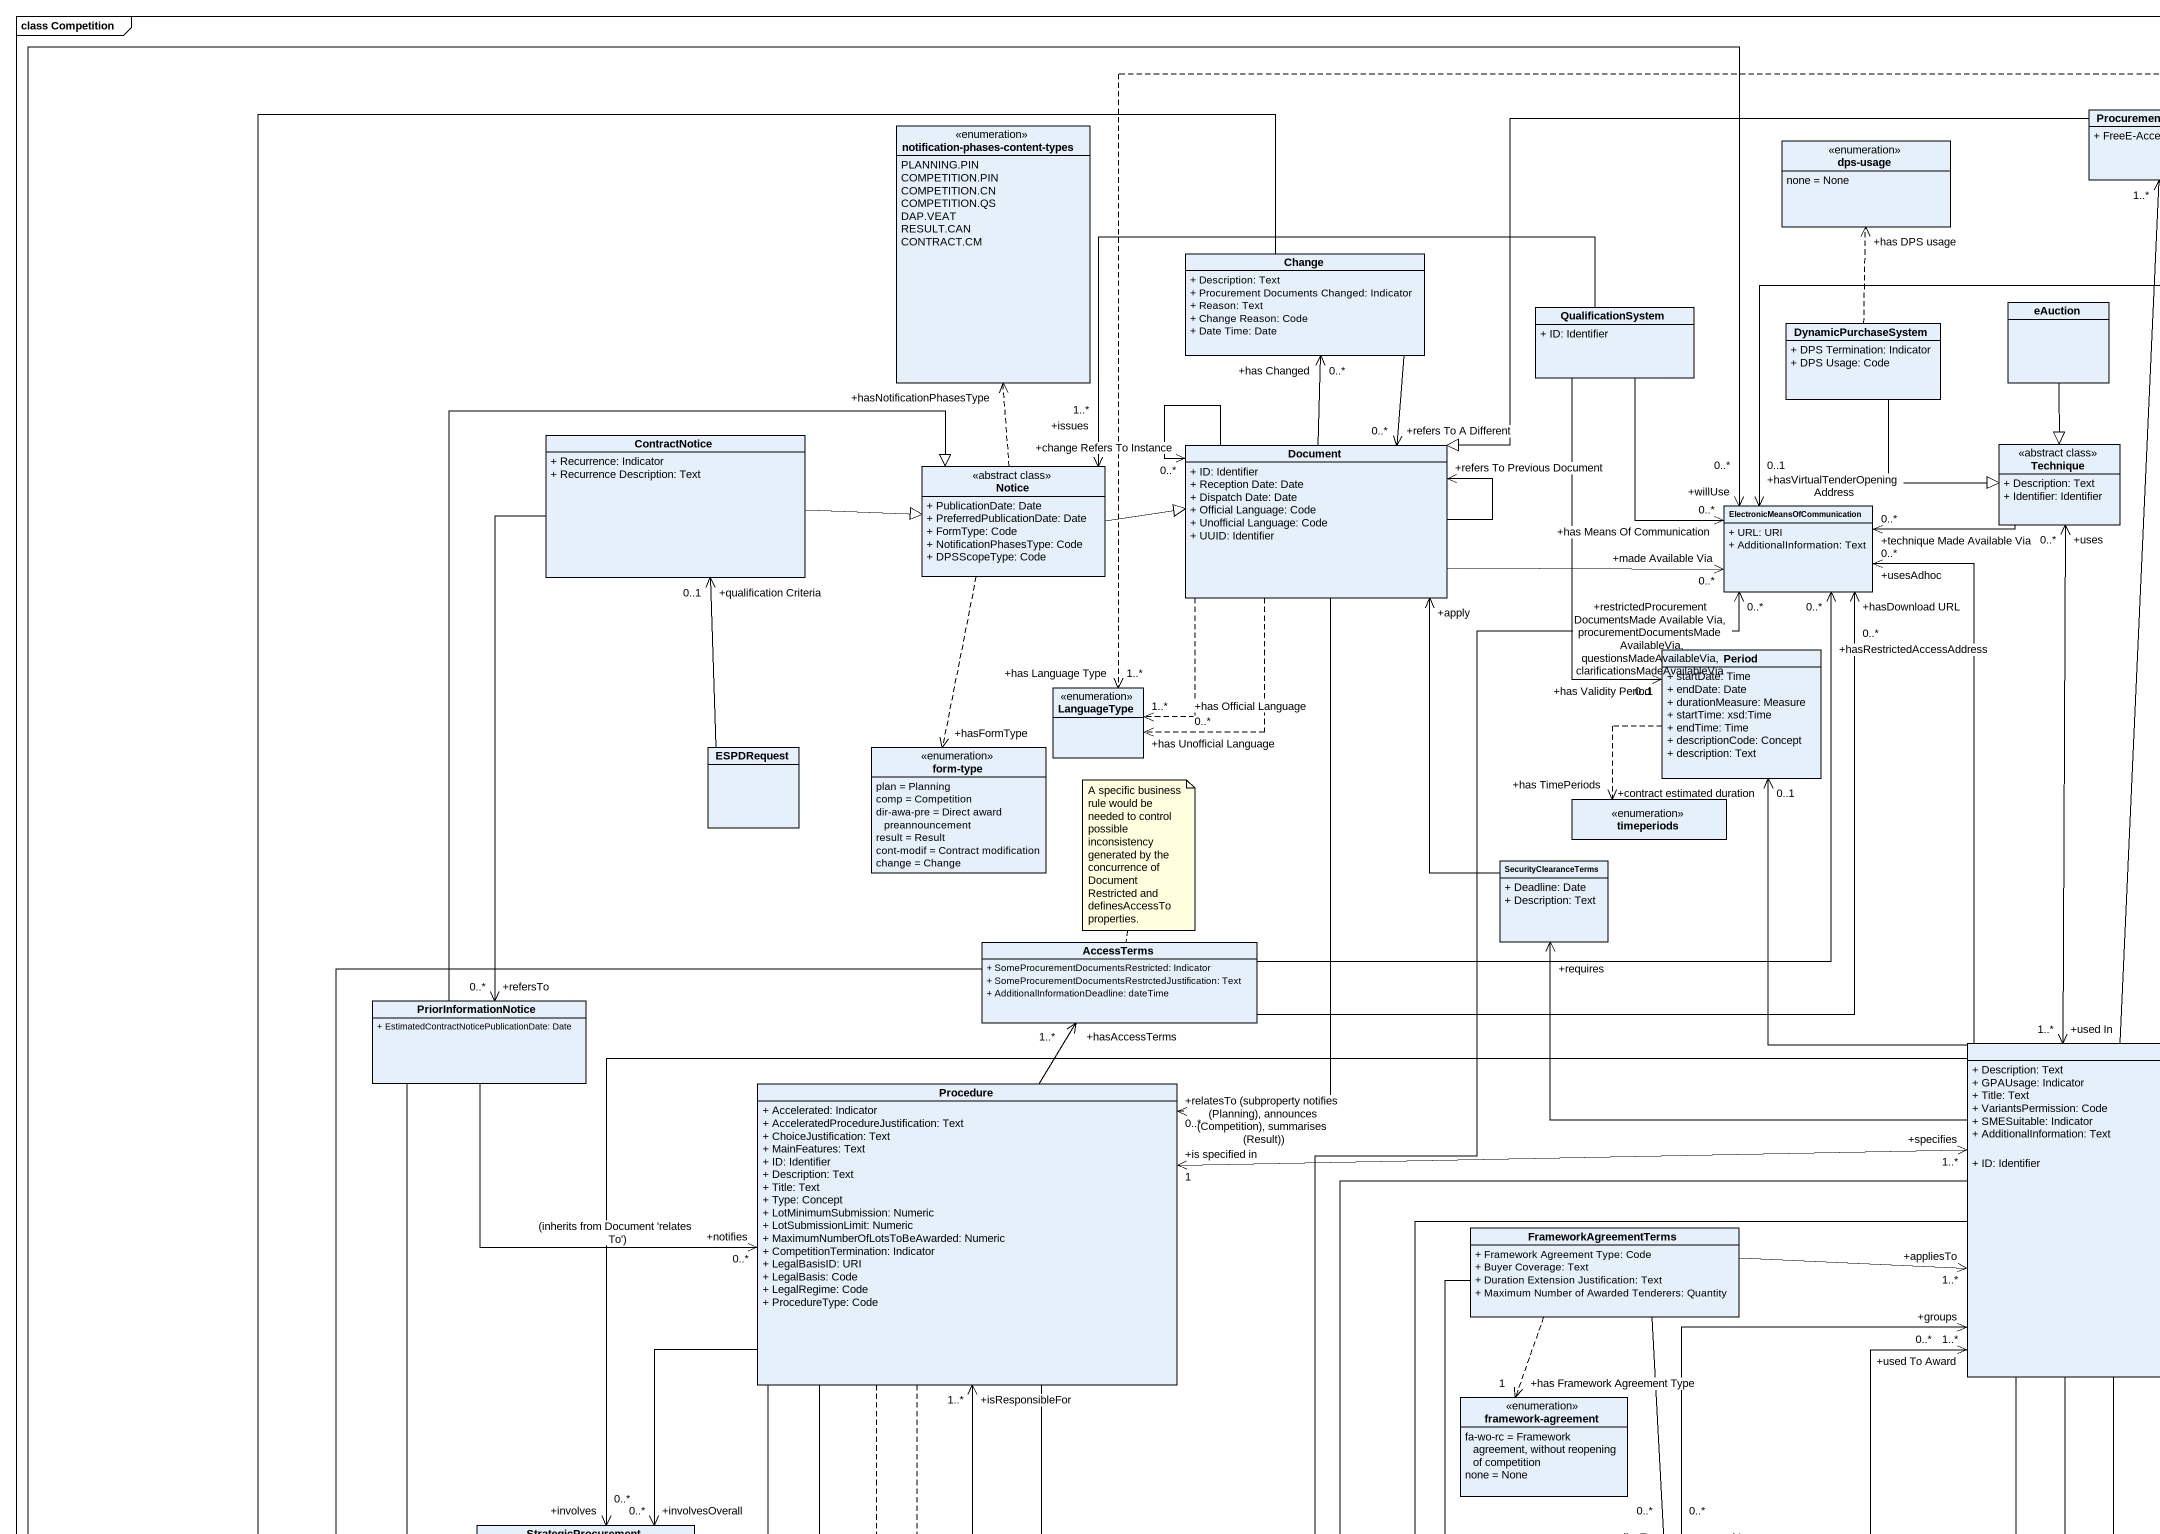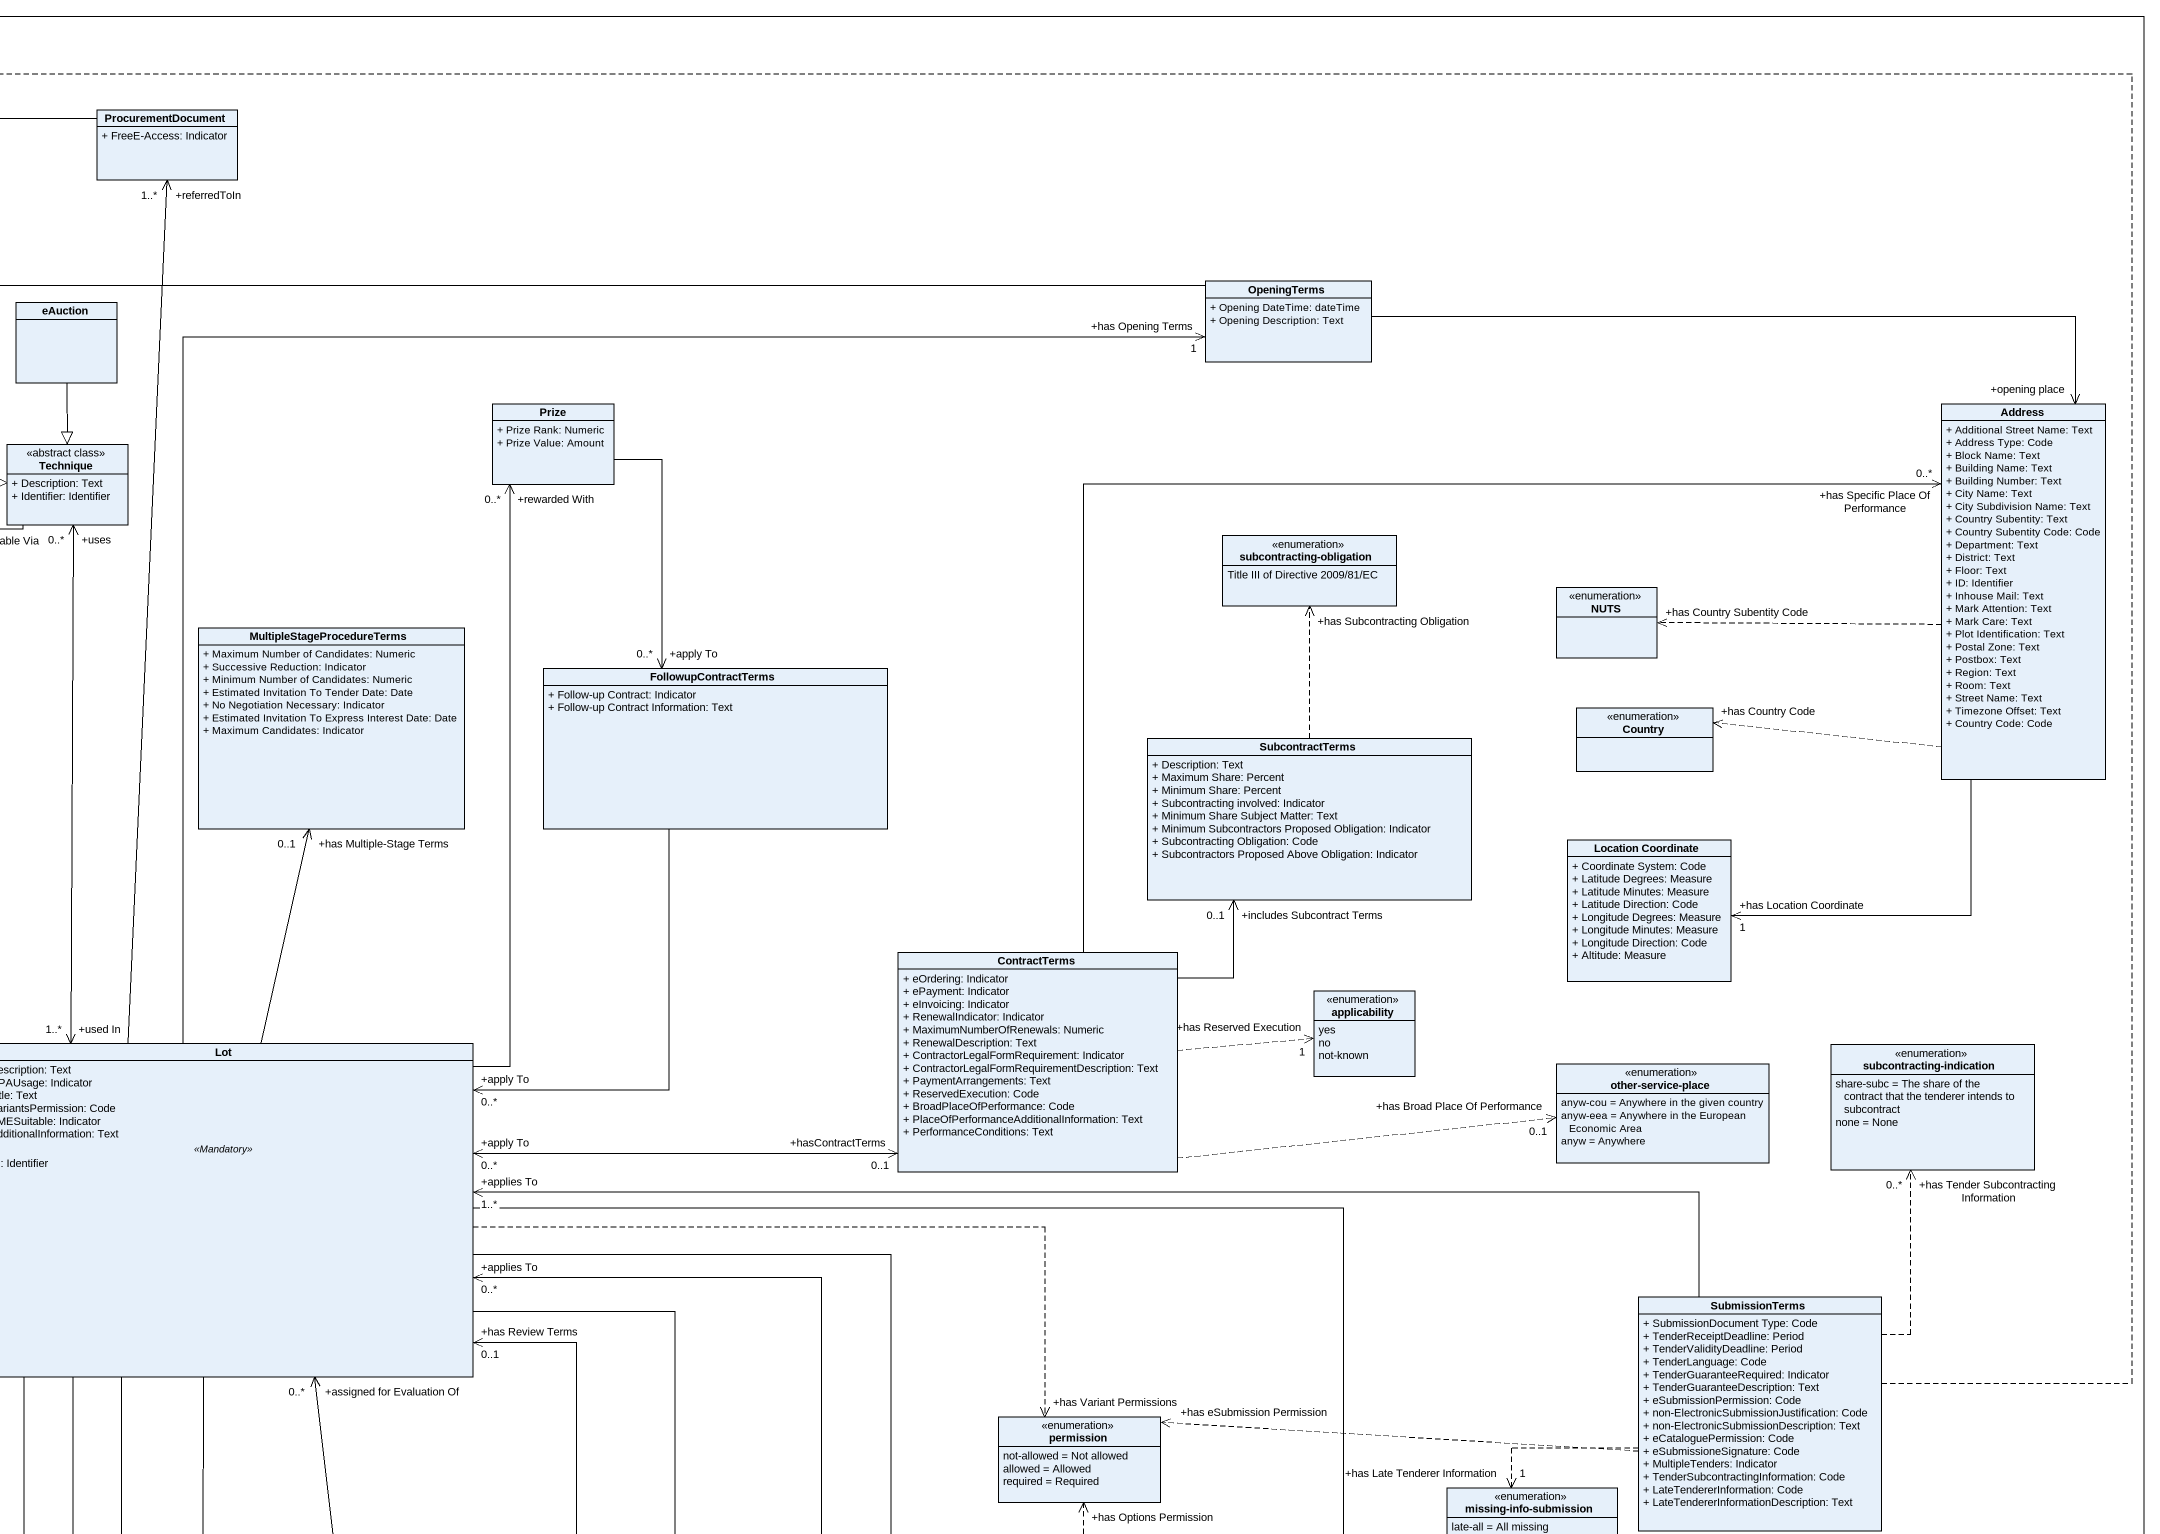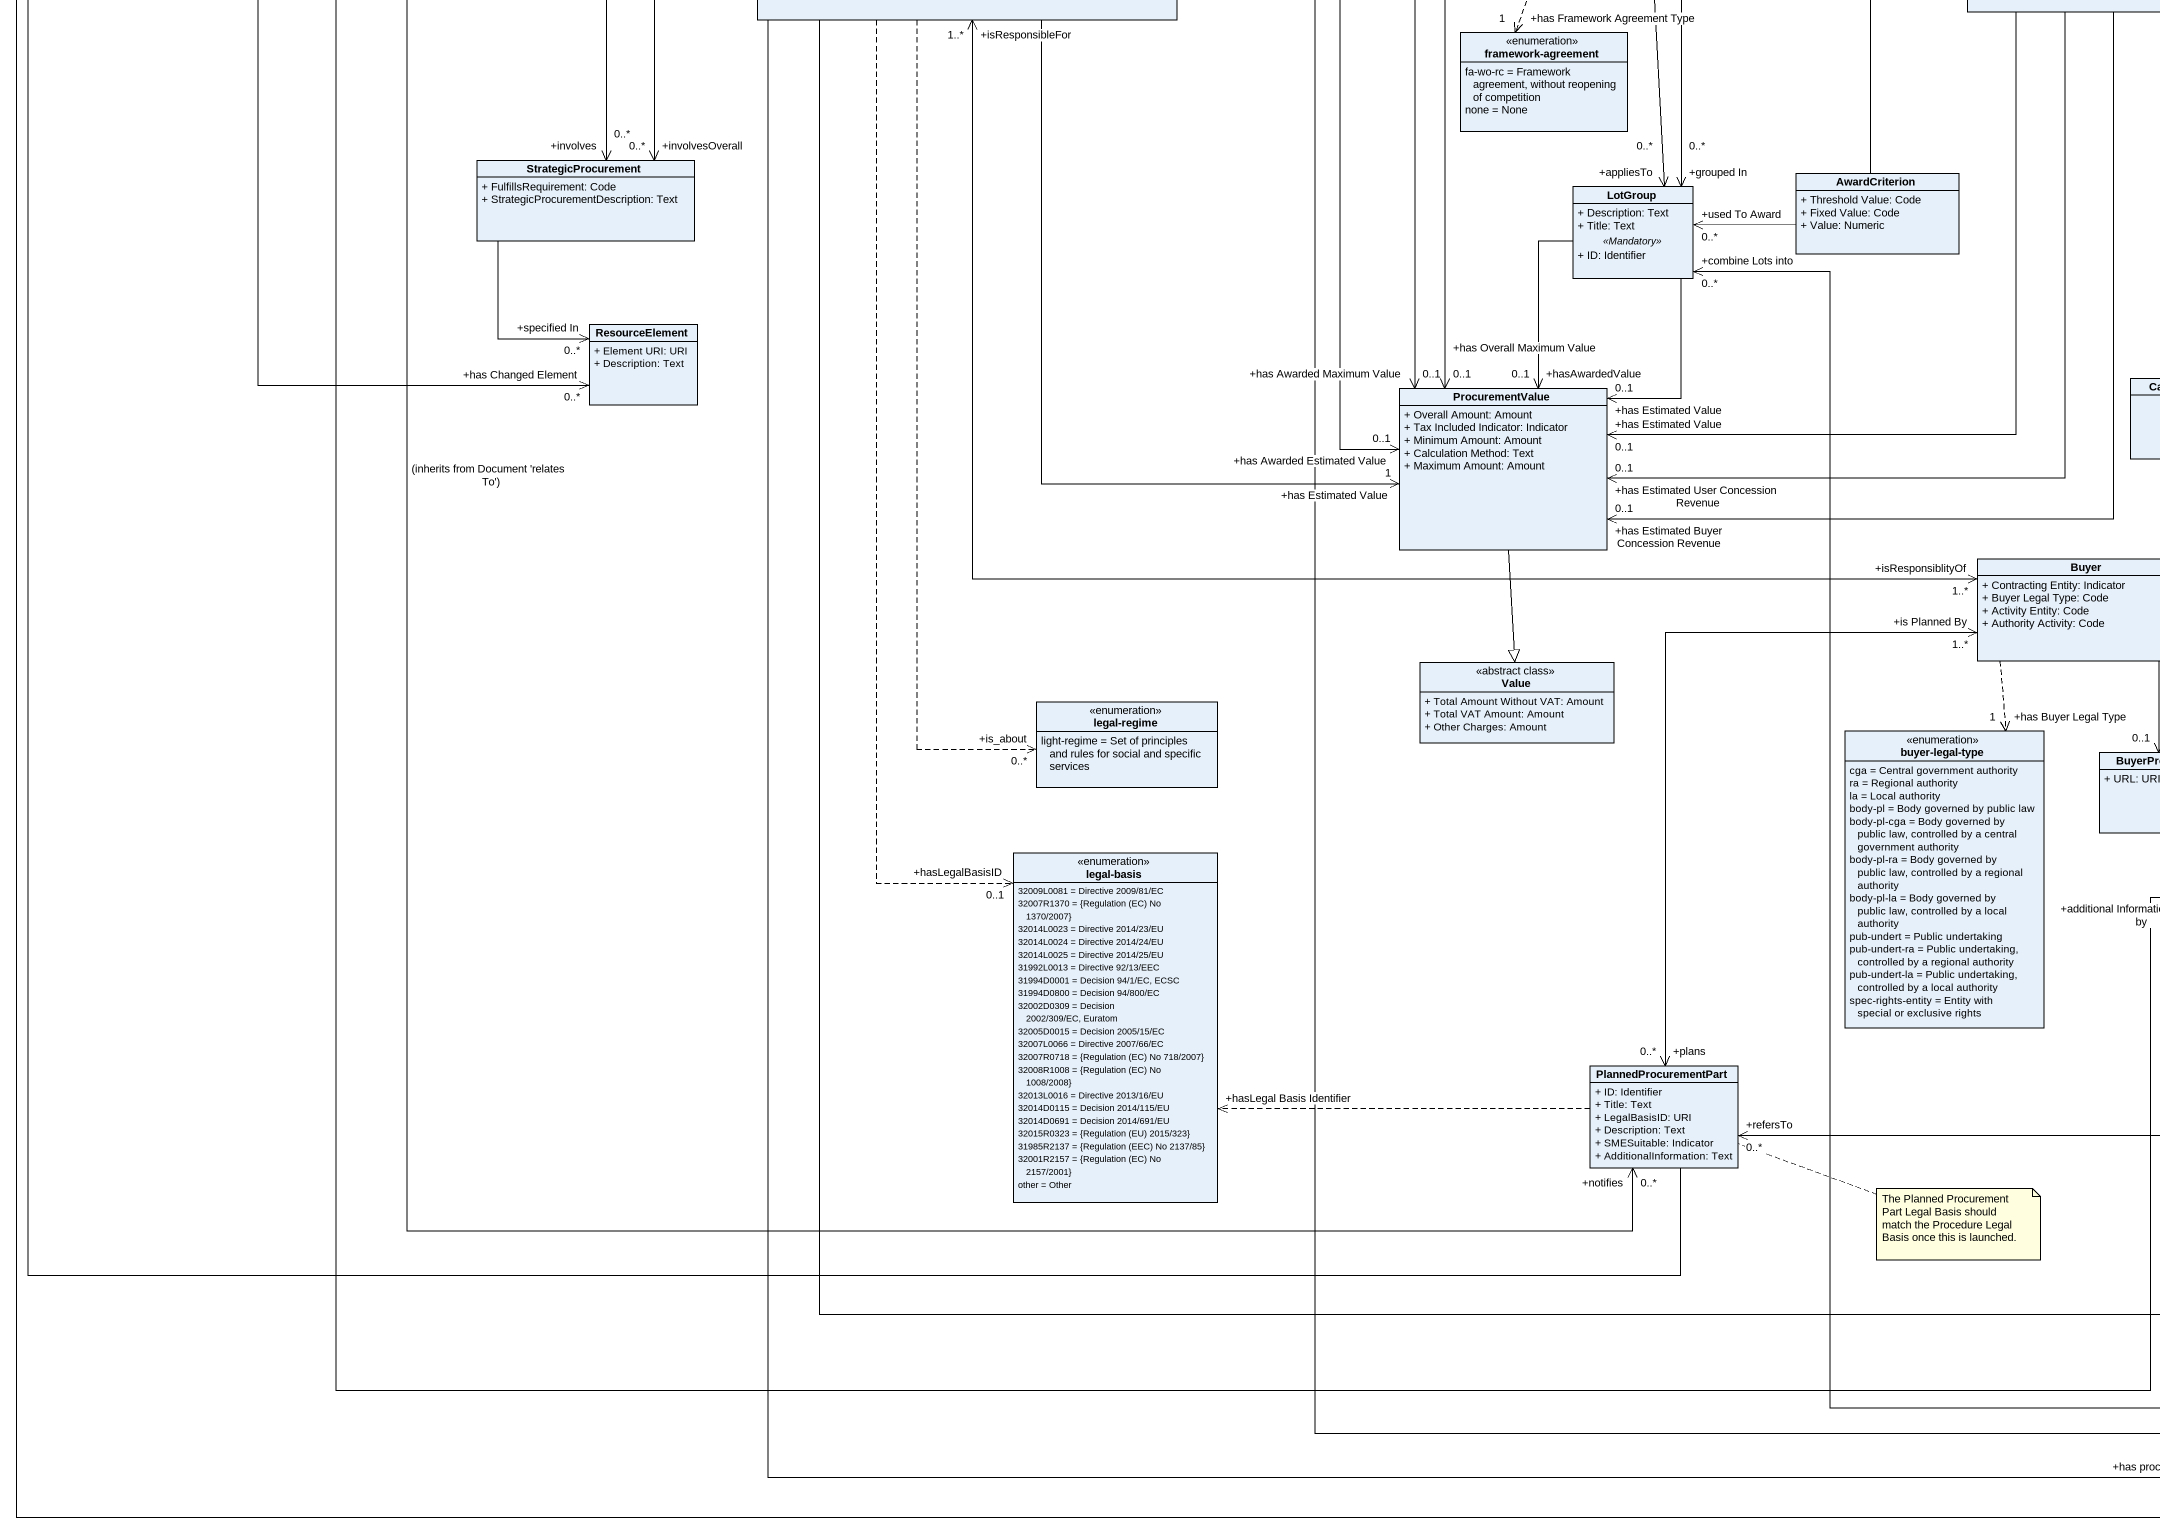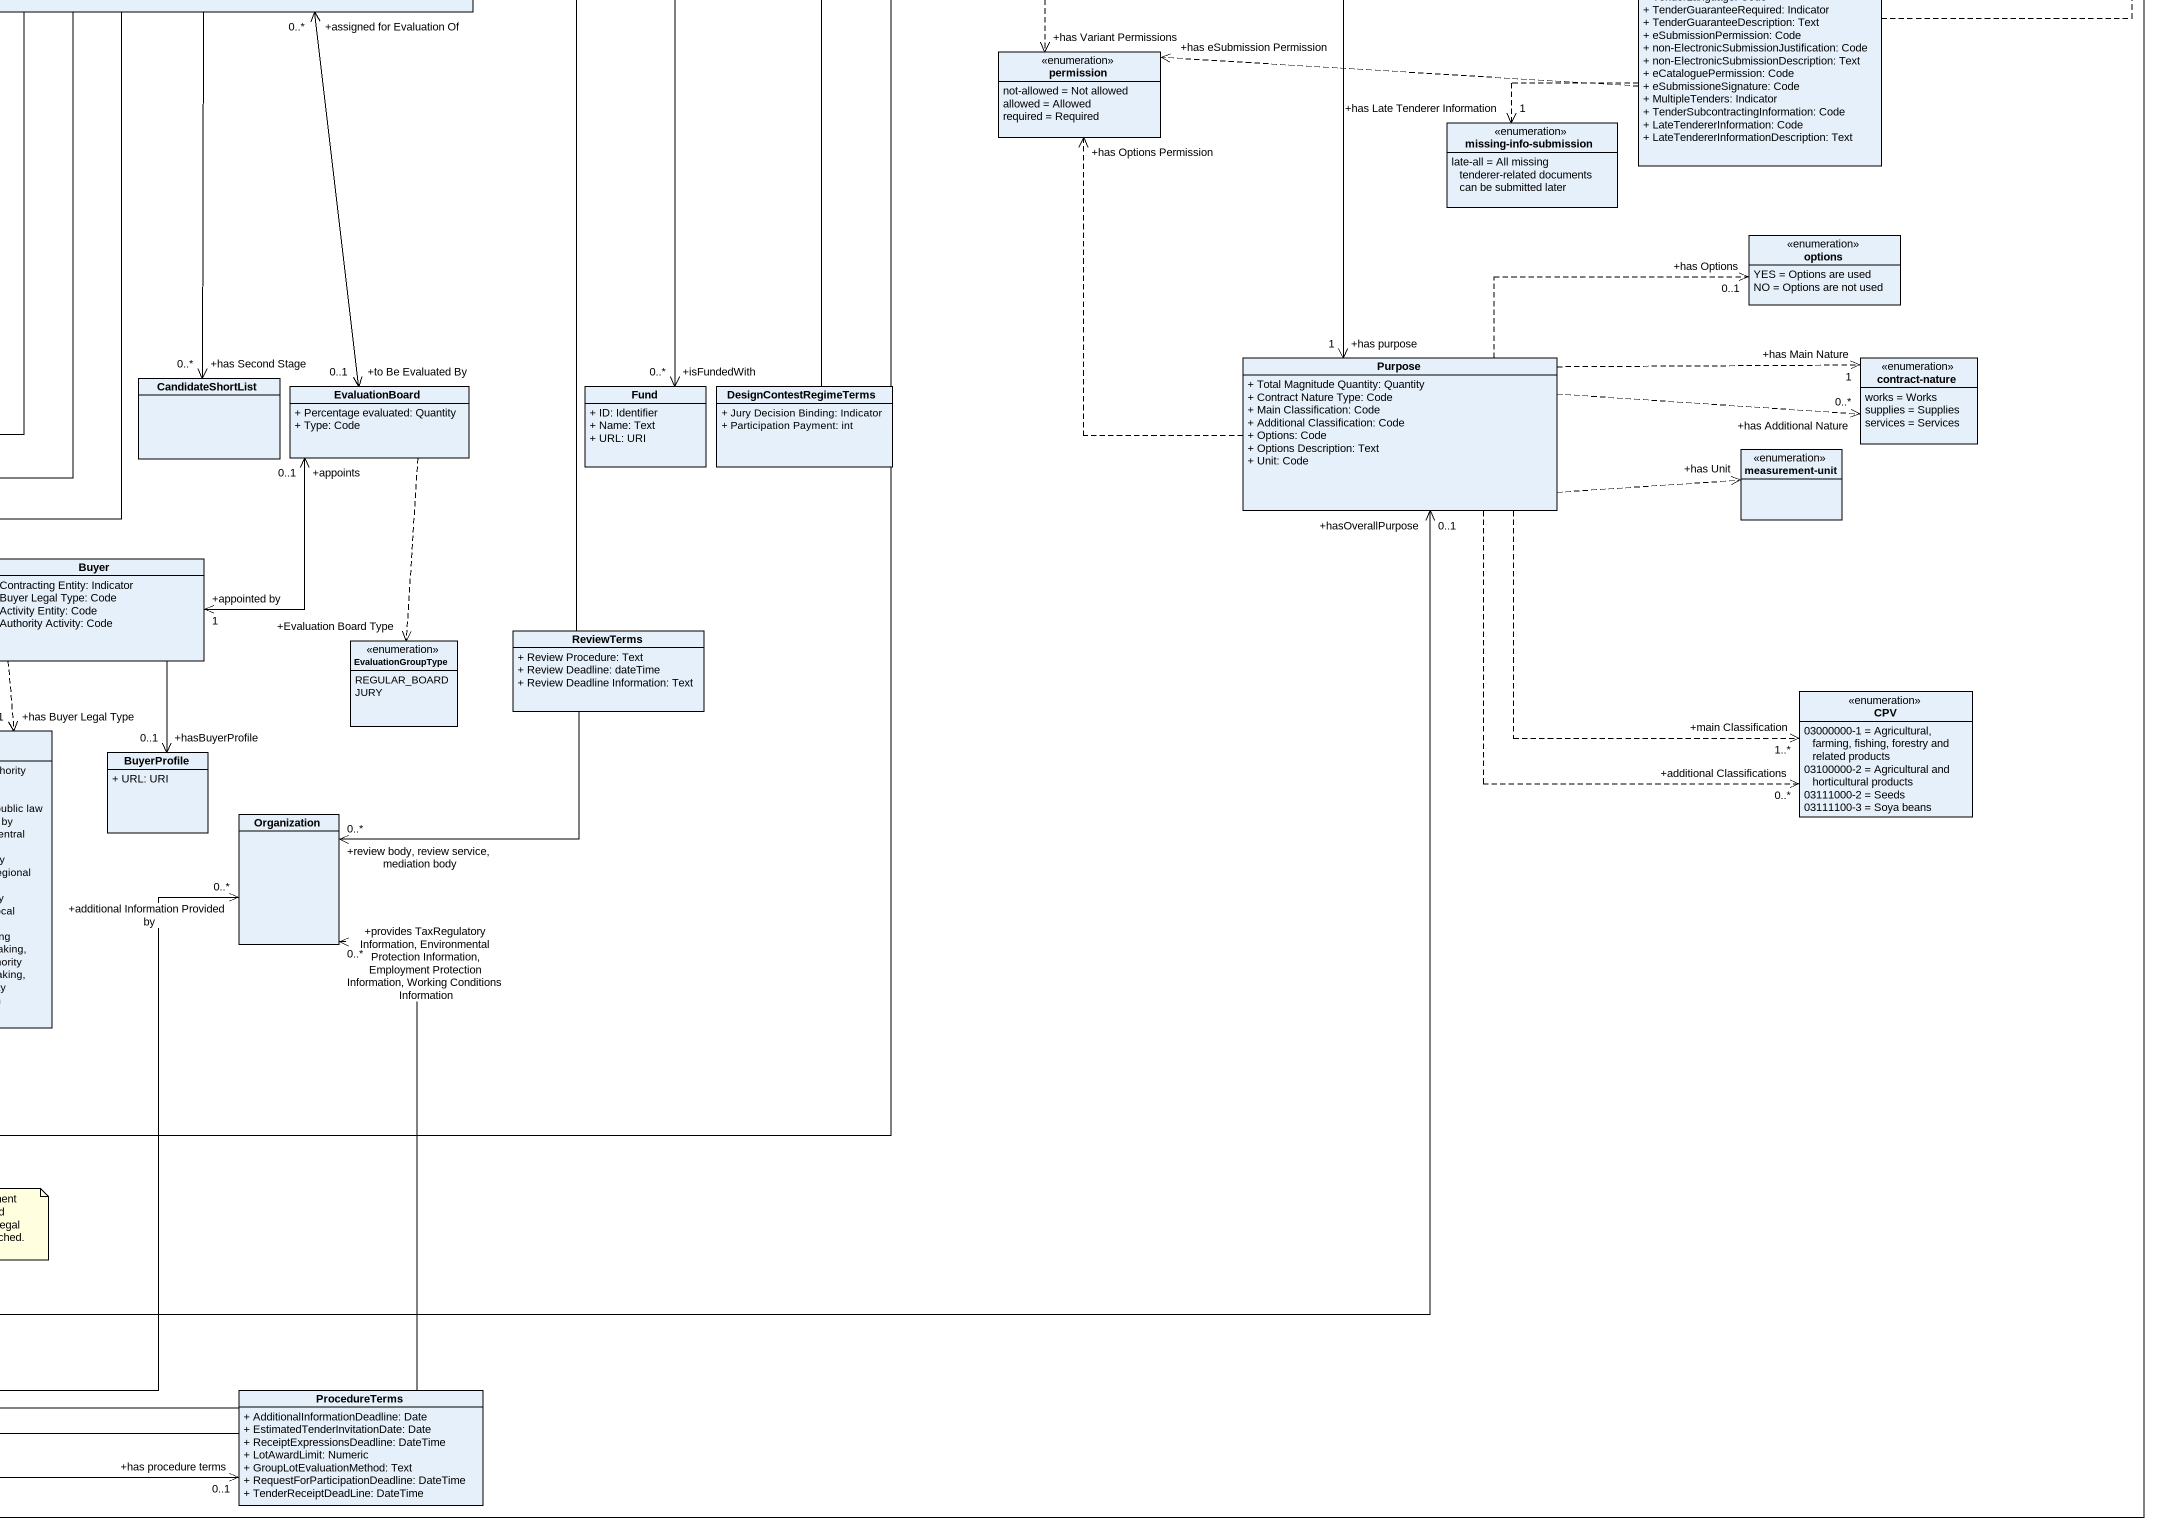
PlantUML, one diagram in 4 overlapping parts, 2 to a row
@startuml
mainframe class Competition
hide circle
hide empty members
skinparam classAttributeIconSize 0
enum "notification-phases-content-types" as notification_phases_content {
  PLANNING.PIN
  COMPETITION.PIN
  COMPETITION.CN
  COMPETITION.QS
  DAP.VEAT
  RESULT.CAN
  CONTRACT.CM
}
enum "dps-usage" as dps_usage {
  none = None
}
class ProcurementDocument {
  + FreeE-Access: Indicator
}
class Change {
  + Description: Text
  + Procurement Documents Changed: Indicator
  + Reason: Text
  + Change Reason: Code
  + Date Time: Date
}
class OpeningTerms {
  + Opening DateTime: dateTime
  + Opening Description: Text
}
class QualificationSystem {
  + ID: Identifier
}
class DynamicPurchaseSystem {
  + DPS Termination: Indicator
  + DPS Usage: Code
}
class eAuction
class Prize {
  + Prize Rank: Numeric
  + Prize Value: Amount
}
class Address {
  + Additional Street Name: Text
  + Address Type: Code
  + Block Name: Text
  + Building Name: Text
  + Building Number: Text
  + City Name: Text
  + City Subdivision Name: Text
  + Country Subentity: Text
  + Country Subentity Code: Code
  + Department: Text
  + District: Text
  + Floor: Text
  + ID: Identifier
  + Inhouse Mail: Text
  + Mark Attention: Text
  + Mark Care: Text
  + Plot Identification: Text
  + Postal Zone: Text
  + Postbox: Text
  + Region: Text
  + Room: Text
  + Street Name: Text
  + Timezone Offset: Text
  + Country Code: Code
}
class ContractNotice {
  + Recurrence: Indicator
  + Recurrence Description: Text
}
class Notice <<abstract class>> {
  + PublicationDate: Date
  + PreferredPublicationDate: Date
  + FormType: Code
  + NotificationPhasesType: Code
  + DPSScopeType: Code
}
class Document {
  + ID: Identifier
  + Reception Date: Date
  + Dispatch Date: Date
  + Official Language: Code
  + Unofficial Language: Code
  + UUID: Identifier
}
class Technique <<abstract class>> {
  + Description: Text
  + Identifier: Identifier
}
class "ElectronicMeansOfCommunication" as ElectronicMeansOfCommunicati {
  + URL: URI
  + AdditionalInformation: Text
}
enum "subcontracting-obligation" as subcontracting_obligation {
  Title III of Directive 2009/81/EC
}
enum NUTS
class Period {
  + startDate: Time
  + endDate: Date
  + durationMeasure: Measure
  + startTime: xsd:Time
  + endTime: Time
  + descriptionCode: Concept
  + description: Text
}
class MultipleStageProcedureTerms {
  + Maximum Number of Candidates: Numeric
  + Successive Reduction: Indicator
  + Minimum Number of Candidates: Numeric
  + Estimated Invitation To Tender Date: Date
  + No Negotiation Necessary: Indicator
  + Estimated Invitation To Express Interest Date: Date
  + Maximum Candidates: Indicator
}
enum LanguageType
class FollowupContractTerms {
  + Follow-up Contract: Indicator
  + Follow-up Contract Information: Text
}
class SubcontractTerms {
  + Description: Text
  + Maximum Share: Percent
  + Minimum Share: Percent
  + Subcontracting involved: Indicator
  + Minimum Share Subject Matter: Text
  + Minimum Subcontractors Proposed Obligation: Indicator
  + Subcontracting Obligation: Code
  + Subcontractors Proposed Above Obligation: Indicator
}
enum Country
class ESPDRequest
enum "form-type" as form_type {
  plan = Planning
  comp = Competition
  dir-awa-pre = Direct award preannouncement
  result = Result
  cont-modif = Contract modification
  change = Change
}
enum timeperiods
class SecurityClearanceTerms {
  + Deadline: Date
  + Description: Text
}
class "Location Coordinate" as Location_Coordinate {
  + Coordinate System: Code
  + Latitude Degrees: Measure
  + Latitude Minutes: Measure
  + Latitude Direction: Code
  + Longitude Degrees: Measure
  + Longitude Minutes: Measure
  + Longitude Direction: Code
  + Altitude: Measure
}
class AccessTerms {
  + SomeProcurementDocumentsRestricted: Indicator
  + SomeProcurementDocumentsRestrctedJustification: Text
  + AdditionalInformationDeadline: dateTime
}
class ContractTerms {
  + eOrdering: Indicator
  + ePayment: Indicator
  + eInvoicing: Indicator
  + RenewalIndicator: Indicator
  + MaximumNumberOfRenewals: Numeric
  + RenewalDescription: Text
  + ContractorLegalFormRequirement: Indicator
  + ContractorLegalFormRequirementDescription: Text
  + PaymentArrangements: Text
  + ReservedExecution: Code
  + BroadPlaceOfPerformance: Code
  + PlaceOfPerformanceAdditionalInformation: Text
  + PerformanceConditions: Text
}
class PriorInformationNotice {
  + EstimatedContractNoticePublicationDate: Date
}
enum applicability {
  yes
  no
  not-known
}
class Lot {
  + Description: Text
  + GPAUsage: Indicator
  + Title: Text
  + VariantsPermission: Code
  + SMESuitable: Indicator
  + AdditionalInformation: Text
  .. <<Mandatory>> ..
  + ID: Identifier
}
enum "subcontracting-indication" as subcontracting_indication {
  share-subc = The share of the contract that the tenderer intends to subcontract
  none = None
}
class Procedure {
  + Accelerated: Indicator
  + AcceleratedProcedureJustification: Text
  + ChoiceJustification: Text
  + MainFeatures: Text
  + ID: Identifier
  + Description: Text
  + Title: Text
  + Type: Concept
  + LotMinimumSubmission: Numeric
  + LotSubmissionLimit: Numeric
  + MaximumNumberOfLotsToBeAwarded: Numeric
  + CompetitionTermination: Indicator
  + LegalBasisID: URI
  + LegalBasis: Code
  + LegalRegime: Code
  + ProcedureType: Code
}
enum "other-service-place" as other_service_place {
  anyw-cou = Anywhere in the given country
  anyw-eea = Anywhere in the European Economic Area
  anyw = Anywhere
}
class FrameworkAgreementTerms {
  + Framework Agreement Type: Code
  + Buyer Coverage: Text
  + Duration Extension Justification: Text
  + Maximum Number of Awarded Tenderers: Quantity
}
class SubmissionTerms {
  + SubmissionDocument Type: Code
  + TenderReceiptDeadline: Period
  + TenderValidityDeadline: Period
  + TenderLanguage: Code
  + TenderGuaranteeRequired: Indicator
  + TenderGuaranteeDescription: Text
  + eSubmissionPermission: Code
  + non-ElectronicSubmissionJustification: Code
  + non-ElectronicSubmissionDescription: Text
  + eCataloguePermission: Code
  + eSubmissioneSignature: Code
  + MultipleTenders: Indicator
  + TenderSubcontractingInformation: Code
  + LateTendererInformation: Code
  + LateTendererInformationDescription: Text
}
enum "framework-agreement" as framework_agreement {
  fa-wo-rc = Framework agreement, without reopening of competition
  none = None
}
enum permission {
  not-allowed = Not allowed
  allowed = Allowed
  required = Required
}
enum "missing-info-submission" as missing_info_submission {
  late-all = All missing tenderer-related documents can be submitted later
}
class StrategicProcurement {
  + FulfillsRequirement: Code
  + StrategicProcurementDescription: Text
}
class LotGroup {
  + Description: Text
  + Title: Text
  .. <<Mandatory>> ..
  + ID: Identifier
}
class AwardCriterion {
  + Threshold Value: Code
  + Fixed Value: Code
  + Value: Numeric
}
enum options {
  YES = Options are used
  NO = Options are not used
}
class ResourceElement {
  + Element URI: URI
  + Description: Text
}
class CandidateShortList
class Purpose {
  + Total Magnitude Quantity: Quantity
  + Contract Nature Type: Code
  + Main Classification: Code
  + Additional Classification: Code
  + Options: Code
  + Options Description: Text
  + Unit: Code
}
enum "contract-nature" as contract_nature {
  works = Works
  supplies = Supplies
  services = Services
}
class ProcurementValue {
  + Overall Amount: Amount
  + Tax Included Indicator: Indicator
  + Minimum Amount: Amount
  + Calculation Method: Text
  + Maximum Amount: Amount
}
class EvaluationBoard {
  + Percentage evaluated: Quantity
  + Type: Code
}
class Fund {
  + ID: Identifier
  + Name: Text
  + URL: URI
}
class DesignContestRegimeTerms {
  + Jury Decision Binding: Indicator
  + Participation Payment: int
}
enum "measurement-unit" as measurement_unit
class Buyer {
  + Contracting Entity: Indicator
  + Buyer Legal Type: Code
  + Activity Entity: Code
  + Authority Activity: Code
}
enum EvaluationGroupType {
  REGULAR_BOARD
  JURY
}
class ReviewTerms {
  + Review Procedure: Text
  + Review Deadline: dateTime
  + Review Deadline Information: Text
}
class Value <<abstract class>> {
  + Total Amount Without VAT: Amount
  + Total VAT Amount: Amount
  + Other Charges: Amount
}
enum CPV {
  03000000-1 = Agricultural, farming, fishing, forestry and related products
  03100000-2 = Agricultural and horticultural products
  03111000-2 = Seeds
  03111100-3 = Soya beans
}
enum "legal-regime" as legal_regime {
  light-regime = Set of principles and rules for social and specific services
}
enum "buyer-legal-type" as buyer_legal_type {
  cga = Central government authority
  ra = Regional authority
  la = Local authority
  body-pl = Body governed by public law
  body-pl-cga = Body governed by public law, controlled by a central government authority
  body-pl-ra = Body governed by public law, controlled by a regional authority
  body-pl-la = Body governed by public law, controlled by a local authority
  pub-undert = Public undertaking
  pub-undert-ra = Public undertaking, controlled by a regional authority
  pub-undert-la = Public undertaking, controlled by a local authority
  spec-rights-entity = Entity with special or exclusive rights
}
class BuyerProfile {
  + URL: URI
}
class Organization
enum "legal-basis" as legal_basis {
  32009L0081 = Directive 2009/81/EC
  {field} 32007R1370 = {Regulation (EC) No 1370/2007}
  32014L0023 = Directive 2014/23/EU
  32014L0024 = Directive 2014/24/EU
  32014L0025 = Directive 2014/25/EU
  31992L0013 = Directive 92/13/EEC
  31994D0001 = Decision 94/1/EC, ECSC
  31994D0800 = Decision 94/800/EC
  32002D0309 = Decision 2002/309/EC, Euratom
  32005D0015 = Decision 2005/15/EC
  32007L0066 = Directive 2007/66/EC
  {field} 32007R0718 = {Regulation (EC) No 718/2007}
  {field} 32008R1008 = {Regulation (EC) No 1008/2008}
  32013L0016 = Directive 2013/16/EU
  32014D0115 = Decision 2014/115/EU
  32014D0691 = Decision 2014/691/EU
  {field} 32015R0323 = {Regulation (EU) 2015/323}
  {field} 31985R2137 = {Regulation (EEC) No 2137/85}
  {field} 32001R2157 = {Regulation (EC) No 2157/2001}
  other = Other
}
class PlannedProcurementPart {
  + ID: Identifier
  + Title: Text
  + LegalBasisID: URI
  + Description: Text
  + SMESuitable: Indicator
  + AdditionalInformation: Text
}
class ProcedureTerms {
  + AdditionalInformationDeadline: Date
  + EstimatedTenderInvitationDate: Date
  + ReceiptExpressionsDeadline: DateTime
  + LotAwardLimit: Numeric
  + GroupLotEvaluationMethod: Text
  + RequestForParticipationDeadline: DateTime
  + TenderReceiptDeadLine: DateTime
}
ProcurementDocument -left-|> Document
Change --> "+refers To A Different\n0..*" Document
Change --> "+has Changed Element\n0..*" ResourceElement
OpeningTerms -right-> "+opening place" Address
OpeningTerms -left-> "+hasVirtualTenderOpeningAddress\n0..1" ElectronicMeansOfCommunicati
QualificationSystem -left-> "+issues\n1..*" Notice
QualificationSystem --> "+has Means Of Communication\n0..*" ElectronicMeansOfCommunicati
QualificationSystem --> "+has Validity Period\n0..1" Period
DynamicPurchaseSystem .up.> "+has DPS usage" dps_usage
DynamicPurchaseSystem --|> Technique
eAuction --|> Technique
Prize --> "+apply To\n0..*" FollowupContractTerms
Prize "+rewarded With\n0..*" <-- Lot
Address .left.> "+has Country Subentity Code" NUTS
Address .left.> "+has Country Code" Country
Address --> "+has Location Coordinate\n1" Location_Coordinate
ContractNotice -right-|> Notice
ContractNotice "+qualification Criteria\n0..1" <-- ESPDRequest
ContractNotice --> "+refersTo\n0..*" PriorInformationNotice
Notice .up.> "+hasNotificationPhasesType" notification_phases_content
Notice -right-|> Document
Notice ..> "+hasFormType" form_type
Document -up-> "+has Changed\n0..*" Change
Document --> "+change Refers To Instance\n0..*" Document
Document --> "+refers To Previous Document" Document
Document -right-> "+made Available Via\n0..*" ElectronicMeansOfCommunicati
Document ..> "+has Official Language\n1..*" LanguageType
Document ..> "+has Unofficial Language\n0..*" LanguageType
Document --> "+relatesTo (subproperty notifies (Planning), announces (Competition), summarises (Result))\n0..*" Procedure
Technique -left-> "+technique Made Available Via\n0..*" ElectronicMeansOfCommunicati
Technique "+uses\n0..*" <--> "+used In\n1..*" Lot
Period ..> "+has TimePeriods" timeperiods
FollowupContractTerms --> "+apply To\n0..*" Lot
SubcontractTerms .up.> "+has Subcontracting Obligation" subcontracting_obligation
SecurityClearanceTerms -up-> "+apply" Document
AccessTerms -up-> "+hasDownload URL\n0..*" ElectronicMeansOfCommunicati
AccessTerms -up-> "+hasRestrictedAccessAddress\n0..*" ElectronicMeansOfCommunicati
AccessTerms --> "+additional Information Provided by\n0..*" Organization
ContractTerms -right-> "+has Specific Place Of Performance\n0..*" Address
ContractTerms -up-> "+includes Subcontract Terms\n0..1" SubcontractTerms
ContractTerms .right.> "+has Reserved Execution\n1" applicability
ContractTerms .right.> "+has Broad Place Of Performance\n0..1" other_service_place
PriorInformationNotice -up-|> Notice
PriorInformationNotice -right-> "+notifies\n0..*" Procedure : (inherits from Document 'relates To')
PriorInformationNotice --> "+notifies\n0..*" PlannedProcurementPart : (inherits from Document 'relates To')
Lot -up-> "+referredToIn\n1..*" ProcurementDocument
Lot -up-> "+has Opening Terms\n1" OpeningTerms
Lot -up-> "+usesAdhoc\n0..*" ElectronicMeansOfCommunicati
Lot -up-> "+contract estimated duration\n0..1" Period
Lot -up-> "+has Multiple-Stage Terms\n0..1" MultipleStageProcedureTerms
Lot -left-> "+requires" SecurityClearanceTerms
Lot "+apply To\n0..*" <-right-> "+hasContractTerms\n0..1" ContractTerms
Lot .right.> "+has Variant Permissions" permission
Lot -left-> "+involves\n0..*" StrategicProcurement
Lot "+groups\n1..*" <--> "+grouped In\n0..*" LotGroup
Lot --> "+has Second Stage\n0..*" CandidateShortList
Lot -right-> "+has purpose\n1" Purpose
Lot --> "+has Awarded Estimated Value\n0..1" ProcurementValue
Lot --> "+has Estimated Value\n0..1" ProcurementValue
Lot --> "+has Estimated User Concession Revenue\n0..1" ProcurementValue
Lot --> "+has Estimated Buyer Concession Revenue\n0..1" ProcurementValue
Lot --> "+has Awarded Maximum Value\n0..1" ProcurementValue
Lot --> "+isFundedWith\n0..*" Fund
Lot --> "+refersTo\n0..*" PlannedProcurementPart
Procedure -up-> "+hasAccessTerms\n1..*" AccessTerms
Procedure "+is specified in\n1" <-right-> "+specifies\n1..*" Lot
Procedure --> "+involvesOverall\n0..*" StrategicProcurement
Procedure -right-> "+hasOverallPurpose\n0..1" Purpose
Procedure --> "+has Estimated Value\n1" ProcurementValue
Procedure "+isResponsibleFor\n1..*" <--> "+isResponsiblityOf\n1..*" Buyer
Procedure ..> "+is_about\n0..*" legal_regime
Procedure ..> "+hasLegalBasisID\n0..1" legal_basis
Procedure --> "+has procedure terms\n0..1" ProcedureTerms
FrameworkAgreementTerms -right-> "+appliesTo\n1..*" Lot
FrameworkAgreementTerms ..> "+has Framework Agreement Type\n1" framework_agreement
FrameworkAgreementTerms --> "+appliesTo\n0..*" LotGroup
FrameworkAgreementTerms --> "+has Overall Maximum Value\n0..1" ProcurementValue
SubmissionTerms .left.> "+has Language Type\n1..*" LanguageType
SubmissionTerms -left-> "+applies To\n1..*" Lot
SubmissionTerms .up.> "+has Tender Subcontracting Information\n0..*" subcontracting_indication
SubmissionTerms .left.> "+has eSubmission Permission" permission
SubmissionTerms .left.> "+has Late Tenderer Information\n1" missing_info_submission
StrategicProcurement --> "+specified In\n0..*" ResourceElement
LotGroup --> "+hasAwardedValue\n0..1" ProcurementValue
AwardCriterion -up-> "+used To Award\n0..*" Lot
AwardCriterion -left-> "+used To Award\n0..*" LotGroup
Purpose .up.> "+has Options Permission" permission
Purpose .right.> "+has Options\n0..1" options
Purpose .right.> "+has Main Nature\n1" contract_nature
Purpose .right.> "+has Additional Nature\n0..*" contract_nature
Purpose .right.> "+has Unit" measurement_unit
Purpose ..> "+main Classification\n1..*" CPV
Purpose ..> "+additional Classifications\n0..*" CPV
ProcurementValue "+has Estimated Value\n0..1" <-up- LotGroup
ProcurementValue --|> Value
EvaluationBoard "+to Be Evaluated By\n0..1" <-up-> "+assigned for Evaluation Of\n0..*" Lot
EvaluationBoard ..> "+Evaluation Board Type" EvaluationGroupType
DesignContestRegimeTerms -up-> "+applies To\n0..*" Lot
Buyer "+appointed by\n1" <-up-> "+appoints\n0..1" EvaluationBoard
Buyer ..> "+has Buyer Legal Type\n1" buyer_legal_type
Buyer --> "+hasBuyerProfile\n0..1" BuyerProfile
Buyer "+is Planned By\n1..*" <--> "+plans\n0..*" PlannedProcurementPart
ReviewTerms -up-> "+has Review Terms\n0..1" Lot
ReviewTerms --> "+review body, review service, mediation body\n0..*" Organization
PlannedProcurementPart -up-> "+willUse\n0..*" ElectronicMeansOfCommunicati
PlannedProcurementPart .left.> "+hasLegal Basis Identifier" legal_basis
ProcedureTerms -up-> "+restrictedProcurementDocumentsMade Available Via, procurementDocumentsMade AvailableVia, questionsMadeAvailableVia, clarificationsMadeAvailableVia\n0..*" ElectronicMeansOfCommunicati
ProcedureTerms -up-> "+combine Lots into\n0..*" LotGroup
ProcedureTerms -up-> "+provides TaxRegulatory Information, Environmental Protection Information, Employment Protection Information, Working Conditions Information\n0..*" Organization
note top of AccessTerms : A specific business rule would be needed to control possible inconsistency generated by the concurrence of DocumentRestricted and definesAccessTo properties.
note right of PlannedProcurementPart : The Planned Procurement Part Legal Basis should match the Procedure Legal Basis once this is launched.
@enduml
